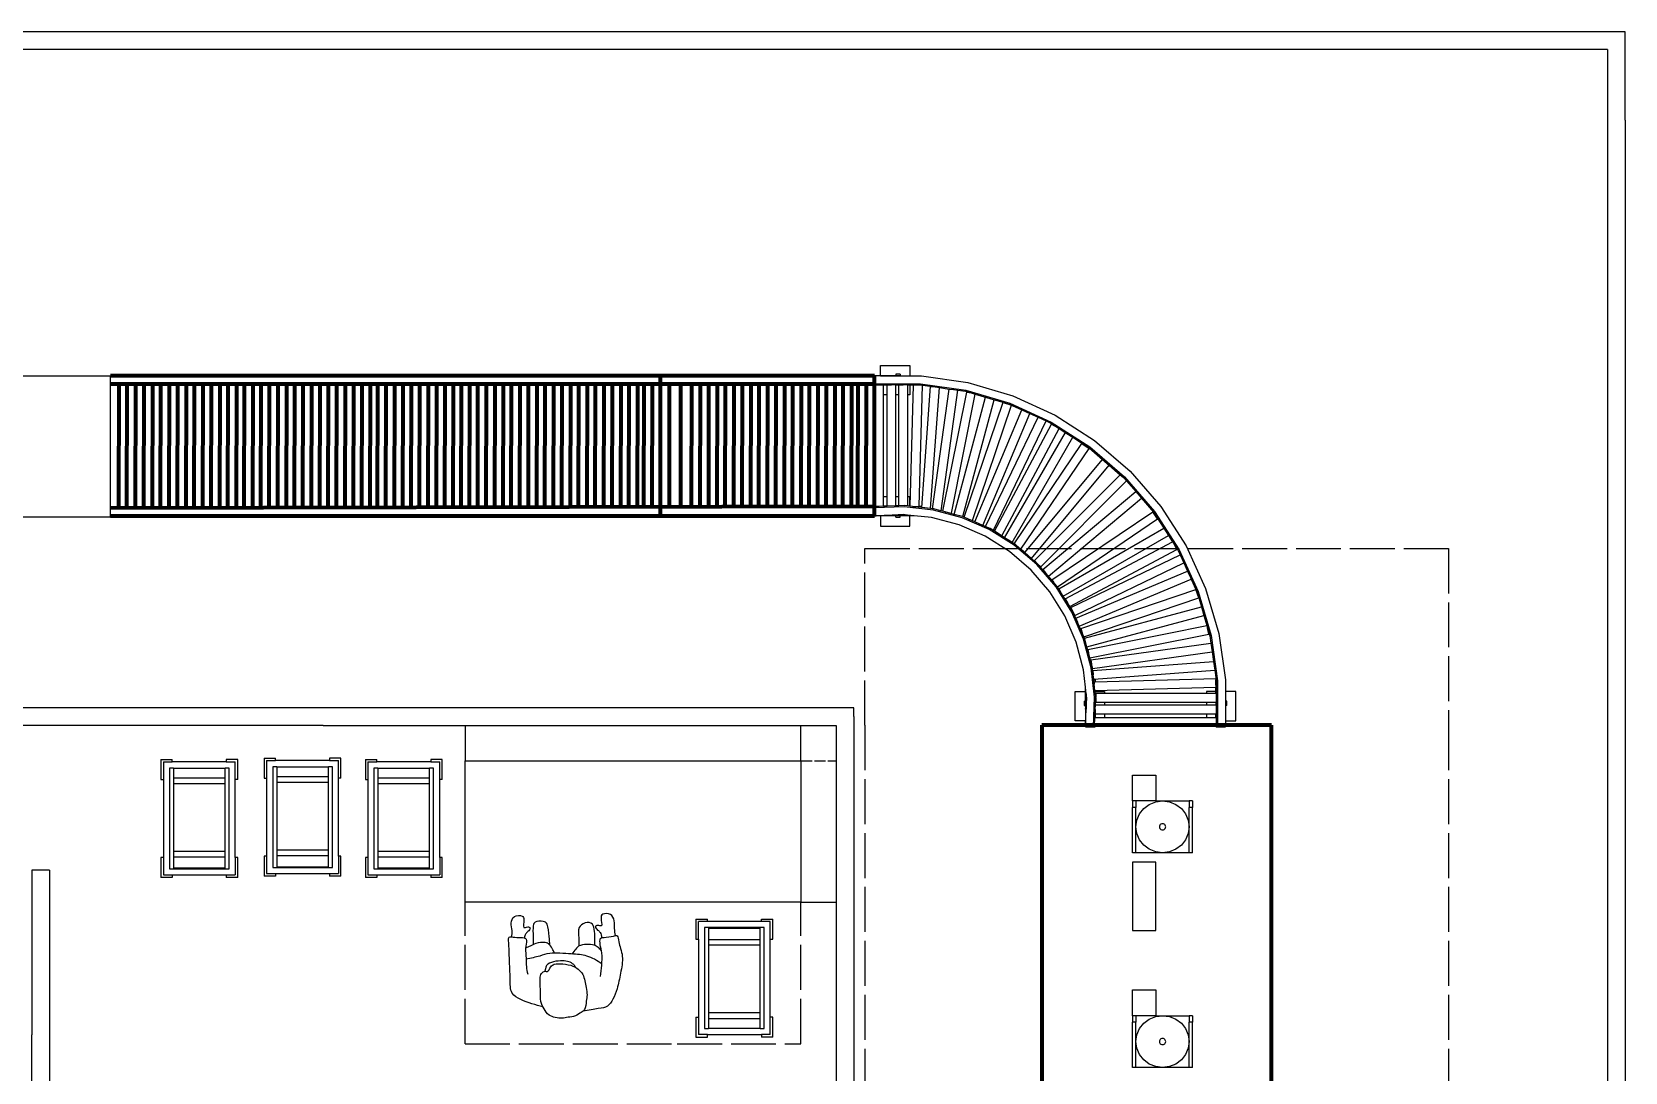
# Model space of a CAD drawing. Header units: millimetres. Extents: x -9564 to 48820, y -25359 to 24346.
# Drawn here: x 39041 to 48054, y -10343 to -4461 of the extents above; entities that cross this region are included whole.
import ezdxf

# ---------------------------------------------------------------- set-up
doc = ezdxf.new("R2010")
doc.units = ezdxf.units.MM
doc.header["$LTSCALE"] = 100
doc.linetypes.add('DASHED2', pattern=[0.762, 0.635, -0.127])
doc.linetypes.add('DASHEDX2', pattern=[3.048, 2.54, -0.508])
for name, color, linetype in [('Area proceso', 90, 'DASHEDX2'), ('Maquinas', 200, 'Continuous'), ('Mesas-estantes', 230, 'Continuous'), ('MUROS', 7, 'Continuous'), ('Personal', 20, 'Continuous'), ('Transporte semielaborado', 30, 'Continuous')]:
    doc.layers.add(name, color=color, linetype=linetype)

# ---------------------------------------------------------------- blocks, each defined once
blk = doc.blocks.new('Bakery Trolley pl')
at = {"layer": 'Transporte semielaborado'}
for p, q in [((0.1804, 0.6253), (0.2371, 0.6253)), ((0.1804, 0.6253), (0.1804, 0.526)), ((0.2371, 0.6127), (0.1929, 0.6127)), ((0.1929, 0.526), (0.1929, 0.6127)), ((0.2229, 0.5827), (0.2229, 0.0827)), ((0.2429, 0.5827), (0.2229, 0.5827)), ((0.2371, 0.6127), (0.2371, 0.6253)), ((0.5048, 0.6127), (0.2371, 0.6127)), ((0.2429, 0.5827), (0.2429, 0.5798)), ((0.4989, 0.5827), (0.2429, 0.5827)), ((0.2429, 0.5798), (0.4989, 0.5798)), ((0.2429, 0.5798), (0.2429, 0.5245)), ((0.5189, 0.5827), (0.4989, 0.5827)), ((0.4989, 0.5798), (0.4989, 0.5827)), ((0.4989, 0.5245), (0.4989, 0.5798)), ((0.5048, 0.6127), (0.5048, 0.6253)), ((0.5048, 0.6253), (0.5615, 0.6253)), ((0.5489, 0.6127), (0.5048, 0.6127)), ((0.5189, 0.0827), (0.5189, 0.5827)), ((0.5489, 0.526), (0.5489, 0.6127)), ((0.5615, 0.526), (0.5615, 0.6253)), ((0.1804, 0.526), (0.1929, 0.526)), ((0.1929, 0.526), (0.1929, 0.1394)), ((0.2429, 0.5245), (0.4989, 0.5245)), ((0.2429, 0.5245), (0.2429, 0.4967)), ((0.2429, 0.4967), (0.4989, 0.4967)), ((0.2429, 0.4967), (0.2429, 0.1615)), ((0.4989, 0.4967), (0.4989, 0.5245)), ((0.4989, 0.1615), (0.4989, 0.4967)), ((0.5489, 0.526), (0.5615, 0.526)), ((0.5489, 0.1394), (0.5489, 0.526)), ((0.2429, 0.1615), (0.4989, 0.1615)), ((0.2429, 0.1615), (0.2429, 0.1325)), ((0.4989, 0.1325), (0.4989, 0.1615)), ((0.1804, 0.1394), (0.1929, 0.1394)), ((0.1804, 0.1394), (0.1804, 0.0402)), ((0.1929, 0.1394), (0.1929, 0.0527)), ((0.2229, 0.0827), (0.2429, 0.0827)), ((0.2429, 0.1325), (0.4989, 0.1325)), ((0.2429, 0.1325), (0.2429, 0.0827)), ((0.4989, 0.0827), (0.2429, 0.0827)), ((0.4989, 0.0827), (0.4989, 0.1325)), ((0.4989, 0.0827), (0.5189, 0.0827)), ((0.5615, 0.1394), (0.5489, 0.1394)), ((0.5489, 0.0527), (0.5489, 0.1394)), ((0.5615, 0.0402), (0.5615, 0.1394)), ((0.1804, 0.0402), (0.2371, 0.0402)), ((0.2371, 0.0527), (0.1929, 0.0527)), ((0.2371, 0.0402), (0.2371, 0.0527)), ((0.2371, 0.0527), (0.5048, 0.0527)), ((0.5048, 0.0527), (0.5048, 0.0402)), ((0.5489, 0.0527), (0.5048, 0.0527)), ((0.5615, 0.0402), (0.5048, 0.0402))]:
    blk.add_line(p, q, dxfattribs=at)
blk = doc.blocks.new('pa17-16')
for points, knots in [([(5.5575, 2.4391), (5.5549, 2.4218), (5.5525, 2.3852), (5.5491, 2.3329), (5.5712, 2.2599), (5.5431, 2.2589), (5.5029, 2.2526), (5.4793, 2.2435), (5.4785, 2.2813), (5.4499, 2.3438), (5.4658, 2.4235), (5.4776, 2.5033), (5.5116, 2.5798), (5.5552, 2.585), (5.608, 2.5962), (5.6336, 2.6001)], [0, 0, 0, 0, 0.404899, 0.829805, 1.276298, 1.516647, 1.885942, 2.122553, 2.418487, 2.881882, 3.382407, 3.897515, 4.613825, 5.020942, 5.393355, 5.393355, 5.393355, 5.393355]), ([(5.62, 2.5537), (5.6188, 2.5427), (5.6154, 2.5253), (5.6223, 2.4901), (5.6346, 2.4293), (5.661, 2.4064), (5.685, 2.3908), (5.7322, 2.3832), (5.7723, 2.3842), (5.7881, 2.3969), (5.8018, 2.4268), (5.8146, 2.4162), (5.8324, 2.4305), (5.8382, 2.4568), (5.8318, 2.5038), (5.8344, 2.5615), (5.8137, 2.5937), (5.7944, 2.6284), (5.7307, 2.6388), (5.7037, 2.6296), (5.6679, 2.626), (5.6442, 2.6055), (5.6228, 2.5961), (5.6214, 2.5667), (5.62, 2.5537)], [0, 0, 0, 0, 0.297584, 0.631064, 1.068635, 1.39533, 1.69617, 2.097861, 2.458938, 2.716293, 3.010442, 3.199165, 3.447293, 3.731671, 4.119196, 4.541864, 4.881702, 5.22714, 5.673063, 5.989311, 6.327668, 6.644571, 6.906626, 7.259736, 7.259736, 7.259736, 7.259736]), ([(5.8196, 2.5846), (5.837, 2.5819), (5.8817, 2.5675), (5.9755, 2.5418), (5.972, 2.4609), (5.9791, 2.3926), (5.9812, 2.315), (5.9891, 2.2612), (5.9692, 2.2664), (5.9401, 2.2663), (5.9063, 2.2668), (5.9005, 2.2811), (5.909, 2.3184), (5.9007, 2.3606), (5.9019, 2.4011), (5.8964, 2.4238), (5.8933, 2.4348)], [6.682038, 6.682038, 6.682038, 6.682038, 7.076266, 7.806153, 8.304227, 8.77662, 9.284333, 9.649979, 9.844608, 10.160206, 10.472731, 10.661147, 10.998544, 11.371438, 11.724832, 12.051545, 12.051545, 12.051545, 12.051545]), ([(5.5522, 2.3809), (5.573, 2.3653), (5.6222, 2.3398), (5.6924, 2.3383), (5.7952, 2.3323), (5.8376, 2.352), (5.881, 2.3613), (5.9019, 2.366)], [0, 0, 0, 0, 0.49262, 0.970296, 1.525877, 1.91054, 2.357805, 2.357805, 2.357805, 2.357805]), ([(5.6724, 2.3994), (5.675, 2.3947), (5.6837, 2.383), (5.7041, 2.3718), (5.7348, 2.3697), (5.774, 2.3728), (5.8085, 2.3874), (5.8116, 2.4015), (5.8144, 2.4199)], [0.121052, 0.121052, 0.121052, 0.121052, 0.297289, 0.584433, 0.895396, 1.26174, 1.600834, 1.760925, 1.760925, 1.760925, 1.760925]), ([(5.5552, 2.3206), (5.5597, 2.3147), (5.5706, 2.3043), (5.5892, 2.2916), (5.6248, 2.2913), (5.6613, 2.2967), (5.6731, 2.3154), (5.6858, 2.3299), (5.6912, 2.3378)], [0, 0, 0, 0, 0.262594, 0.520609, 0.853848, 1.185107, 1.43842, 1.738028, 1.738028, 1.738028, 1.738028]), ([(5.5867, 2.2952), (5.5866, 2.2877), (5.5872, 2.2667), (5.5883, 2.1873), (5.6353, 2.19), (5.6673, 2.2128), (5.6606, 2.2618), (5.6599, 2.2881), (5.6606, 2.3008)], [0.078483, 0.078483, 0.078483, 0.078483, 0.321516, 0.797556, 1.122606, 1.448668, 1.830958, 2.166281, 2.166281, 2.166281, 2.166281]), ([(5.7713, 2.3359), (5.7736, 2.3305), (5.7786, 2.3203), (5.7954, 2.2951), (5.8154, 2.2848), (5.8612, 2.2906), (5.8838, 2.3057), (5.8988, 2.3117), (5.9058, 2.3148)], [0, 0, 0, 0, 0.233477, 0.532145, 0.79329, 1.163492, 1.458071, 1.725911, 1.725911, 1.725911, 1.725911]), ([(5.7943, 2.2992), (5.7951, 2.2858), (5.7984, 2.2614), (5.8038, 2.2002), (5.8255, 2.1869), (5.8672, 2.191), (5.8755, 2.2117), (5.8718, 2.2605), (5.8715, 2.286), (5.871, 2.2978)], [0, 0, 0, 0, 0.353805, 0.775896, 1.041599, 1.377968, 1.615337, 2.001902, 2.313716, 2.313716, 2.313716, 2.313716]), ([(5.4915, 2.2484), (5.4936, 2.2374), (5.4981, 2.215), (5.4968, 2.1806), (5.512, 2.1445), (5.5569, 2.147), (5.5634, 2.1681), (5.5498, 2.2128), (5.5753, 2.1995), (5.5912, 2.209), (5.5741, 2.2257), (5.5617, 2.2339), (5.5559, 2.2515), (5.5556, 2.26)], [0, 0, 0, 0, 0.324329, 0.654038, 0.980089, 1.31306, 1.562526, 1.890179, 2.123217, 2.319335, 2.559559, 2.78492, 3.066636, 3.066636, 3.066636, 3.066636]), ([(5.9713, 2.2652), (5.9703, 2.2553), (5.9686, 2.234), (5.9786, 2.2017), (5.9668, 2.1644), (5.9218, 2.1628), (5.9134, 2.1832), (5.9229, 2.229), (5.8988, 2.2135), (5.882, 2.2215), (5.8976, 2.2397), (5.908, 2.248), (5.912, 2.2618), (5.9127, 2.2683)], [0.038839, 0.038839, 0.038839, 0.038839, 0.324329, 0.654038, 0.980089, 1.31306, 1.562526, 1.890179, 2.123217, 2.319335, 2.559559, 2.78492, 2.989829, 2.989829, 2.989829, 2.989829])]:
    blk.add_open_spline(points, degree=3, knots=knots)

msp = doc.modelspace()

# ---------------------------------------------------------------- linework, layer by layer
for p, q in [((47953.695, -4461.036), (33156.14, -4461.036)), ((47953.695, -4561.036), (33156.14, -4561.036)), ((47953.695, -4561.036), (47953.695, -23758.736)), ((48053.695, -4961.036), (48053.695, -23858.736)), ((43809.004, -7143.3), (43809.004, -6459.208)), ((43691.278, -8283.035), (30156.127, -8283.035)), ((43691.278, -8333.035), (43691.278, -8283.035)), ((43691.278, -8333.035), (43691.278, -16583.035)), ((39452.199, -8383.035), (30156.127, -8383.134)), ((40688.763, -8383.035), (39452.199, -8383.035)), ((40688.763, -8383.035), (42691.278, -8383.035)), ((42691.278, -8383.035), (42891.278, -8383.035)), ((42891.278, -8383.035), (43391.278, -8383.035)), ((43391.278, -8383.035), (43591.278, -8383.035)), ((43591.278, -8383.035), (43591.278, -10534.09)), ((39041.278, -9201.125), (39041.278, -10133.035)), ((39141.278, -9201.125), (39041.278, -9201.125)), ((39141.278, -9201.125), (39141.278, -11133.035)), ((39041.278, -11033.035), (39041.278, -10133.035))]:
    msp.add_line(p, q)
at = {"color": 3, "linetype": 'DASHED2'}
msp.add_line((43391.278, -8583.035), (43591.278, -8583.035), dxfattribs=at)
at = {"layer": 'Area proceso', "color": 3}
for p, q in [((43753.695, -8382.233), (43753.695, -7382.233)), ((43753.695, -7382.233), (47053.695, -7382.233)), ((47053.695, -7382.233), (47053.695, -8382.233)), ((41491.278, -8383.035), (41491.278, -8583.035)), ((43391.278, -8583.035), (43391.278, -8383.035)), ((43753.695, -8382.233), (43753.695, -13382.233)), ((47053.695, -8382.233), (47053.695, -13382.233)), ((41491.278, -10183.035), (41491.278, -9383.035)), ((43391.278, -10183.035), (43391.278, -9383.035)), ((43391.278, -9383.035), (43591.278, -9383.035)), ((41491.278, -10183.035), (42691.278, -10183.035)), ((42691.278, -10183.035), (43391.278, -10183.035))]:
    msp.add_line(p, q, dxfattribs=at)
at = {"layer": 'Maquinas'}
for p, q in [((43841.277, -6347.26), (44007.125, -6347.26)), ((43841.277, -6405.307), (43841.277, -6347.26)), ((43928.837, -6397.014), (43928.837, -6405.307)), ((43952.056, -6397.014), (43928.837, -6397.014)), ((43952.056, -6397.014), (43952.056, -6405.307)), ((44007.125, -6347.26), (44007.125, -6405.307)), ((38884.862, -6405.307), (39486.715, -6405.307)), ((39484.862, -7205.257), (39486.715, -6405.307)), ((43841.277, -6405.307), (43808.107, -6405.307)), ((43808.107, -6405.307), (43808.107, -6450.752)), ((43808.107, -6450.752), (44067.132, -6450.416)), ((43808.107, -6450.752), (43808.107, -6457.543)), ((43808.107, -6457.543), (43809.004, -6457.541)), ((43808.107, -6457.543), (43808.107, -6459.208)), ((43809.004, -6459.208), (43808.107, -6459.208)), ((43809.004, -6457.541), (43858.758, -6457.467)), ((43809.004, -6459.208), (43809.004, -6457.541)), ((43841.277, -6405.307), (44072.986, -6405.623)), ((43928.837, -6405.307), (43841.277, -6405.307)), ((43858.758, -6457.467), (43879.098, -6457.437)), ((43858.758, -6459.208), (43858.758, -6457.467)), ((43879.098, -6459.208), (43858.758, -6459.208)), ((43858.758, -6513.108), (43858.758, -6459.208)), ((43879.098, -6457.437), (43903.975, -6457.4)), ((43879.098, -6459.208), (43879.098, -6457.437)), ((43879.098, -6513.108), (43879.098, -6459.208)), ((43928.853, -6457.4), (43903.975, -6457.4)), ((43907.623, -6405.307), (43907.916, -6405.307)), ((43907.916, -6405.307), (43908.748, -6405.307)), ((43908.748, -6405.307), (43910.062, -6405.307)), ((43910.062, -6405.307), (43911.769, -6405.307)), ((43952.056, -6405.307), (43928.837, -6405.307)), ((43928.853, -6457.4), (43940.786, -6457.345)), ((43928.853, -6459.208), (43928.853, -6457.4)), ((43940.786, -6459.208), (43928.853, -6459.208)), ((43928.853, -6513.108), (43928.853, -6459.208)), ((43940.786, -6457.345), (43945.521, -6457.338)), ((43940.786, -6457.345), (43940.786, -6459.208)), ((43945.521, -6459.208), (43940.786, -6459.208)), ((43945.521, -6457.338), (43970.398, -6457.301)), ((43945.521, -6459.208), (43945.521, -6457.338)), ((43945.521, -6513.108), (43945.521, -6459.208)), ((43952.056, -6405.307), (44007.125, -6405.307)), ((43969.816, -6405.307), (43971.516, -6405.307)), ((43995.276, -6457.301), (43970.398, -6457.301)), ((43971.516, -6405.307), (43972.811, -6405.307)), ((43972.811, -6405.307), (43973.613, -6405.307)), ((43973.613, -6405.307), (43973.867, -6405.307)), ((43995.276, -6457.301), (44028.956, -6457.214)), ((43995.276, -6459.208), (43995.276, -6457.301)), ((44007.125, -6459.208), (43995.276, -6459.208)), ((43995.276, -6513.108), (43995.276, -6459.208)), ((44007.125, -6405.307), (44073.464, -6405.307)), ((44007.125, -6459.208), (44007.125, -6513.108)), ((44028.9, -6459.208), (44007.125, -6459.208)), ((44009.792, -7143.3), (44028.9, -6459.208)), ((44028.9, -6459.208), (44028.956, -6457.214)), ((44028.956, -6457.214), (44053.844, -6457.177)), ((44053.844, -6457.177), (44066.241, -6457.158)), ((44069.424, -6457.612), (44053.844, -6457.177)), ((44059.566, -7143.3), (44078.682, -6458.931)), ((44066.241, -6457.158), (44069.424, -6457.612)), ((44067.132, -6450.416), (44323.559, -6487.007)), ((44069.424, -6457.612), (44078.682, -6458.931)), ((44072.986, -6405.623), (44073.464, -6405.692)), ((44073.464, -6405.692), (44073.464, -6405.307)), ((44073.464, -6405.692), (44335.132, -6443.576)), ((44074.802, -7150.65), (44124.989, -6467.246)), ((44078.682, -6458.931), (44149.799, -6469.068)), ((44124.282, -7156.217), (44174.485, -6472.587)), ((44124.989, -6467.246), (44149.799, -6469.068)), ((44135.673, -7157.499), (44229.609, -6480.537)), ((44149.799, -6469.068), (44174.485, -6472.587)), ((44174.485, -6472.587), (44229.609, -6480.537)), ((44184.293, -7169.114), (44278.879, -6487.466)), ((44229.609, -6480.537), (44254.251, -6483.956)), ((44254.251, -6483.956), (44278.879, -6487.466)), ((44278.879, -6487.466), (44321.792, -6493.583)), ((44323.559, -6487.007), (44572.152, -6559.778)), ((44335.132, -6443.576), (44589.225, -6518.394)), ((43879.098, -6513.108), (43858.758, -6513.108)), ((43858.758, -7089.399), (43858.758, -6513.108)), ((43879.098, -7089.399), (43879.098, -6513.108)), ((43945.521, -6513.108), (43928.853, -6513.108)), ((43928.853, -7089.399), (43928.853, -6513.108)), ((43945.521, -7089.399), (43945.521, -6513.108)), ((44007.125, -6513.108), (43995.276, -6513.108)), ((43995.276, -7089.399), (43995.276, -6513.108)), ((44194.627, -7172.091), (44329.314, -6498.047)), ((44243.24, -7182.725), (44377.677, -6509.935)), ((44258.853, -7189.292), (44436.143, -6527.634)), ((44306.871, -7202.321), (44484.056, -6541.061)), ((44314.547, -7205.669), (44534.533, -6555.83)), ((44321.792, -6493.583), (44353.709, -6502.922)), ((44329.314, -6498.047), (44353.709, -6502.922)), ((44353.709, -6502.922), (44377.677, -6509.935)), ((44360.967, -7223.711), (44581.636, -6571.774)), ((44377.677, -6509.935), (44460.173, -6534.073)), ((44436.143, -6527.634), (44460.173, -6534.073)), ((44460.173, -6534.073), (44484.056, -6541.061)), ((44484.056, -6541.061), (44534.533, -6555.83)), ((44535.311, -6556.093), (44534.533, -6555.83)), ((44535.311, -6556.093), (44569.539, -6566.073)), ((44535.311, -6556.093), (44581.636, -6571.774)), ((44569.539, -6566.073), (44641.155, -6598.72)), ((44572.152, -6559.778), (44807.833, -6667.242)), ((44589.225, -6518.394), (44830.108, -6628.559)), ((44374.943, -7232.013), (44641.155, -6598.72)), ((44420.653, -7251.667), (44686.447, -6619.367)), ((44435.447, -7257.491), (44732.46, -6640.343)), ((44480.28, -7279.067), (44777.742, -6660.986)), ((44641.155, -6598.72), (44686.447, -6619.367)), ((44686.447, -6619.367), (44732.46, -6640.343)), ((44732.46, -6640.343), (44777.742, -6660.986)), ((44777.742, -6660.986), (44804.419, -6673.147)), ((44807.833, -6667.242), (45025.788, -6807.205)), ((44830.108, -6628.559), (45052.892, -6771.836)), ((44485.793, -7285.307), (44808.942, -6680.103)), ((44528.647, -7310.681), (44852.556, -6704.054)), ((44543.701, -7321.689), (44887.152, -6726.815)), ((44586.105, -7347.752), (44929.296, -6753.328)), ((44804.419, -6673.147), (44846.404, -6700.106)), ((44808.942, -6680.103), (44846.404, -6700.106)), ((44846.404, -6700.106), (44852.556, -6704.054)), ((44852.556, -6704.054), (44895.588, -6731.685)), ((44887.152, -6726.815), (44895.588, -6731.685)), ((44895.588, -6731.685), (44929.296, -6753.328)), ((44929.296, -6753.328), (45021.632, -6812.616)), ((44596.954, -7355.146), (44980.668, -6788.403)), ((44635.996, -7386.227), (45021.868, -6816.297)), ((44980.668, -6788.403), (45021.868, -6816.297)), ((45021.632, -6812.616), (45098.067, -6878.829)), ((45025.788, -6807.205), (45221.566, -6976.807)), ((45052.892, -6771.836), (45253.055, -6945.317)), ((44657.394, -7405.868), (45098.067, -6878.829)), ((44695.111, -7438.325), (45135.679, -6911.411)), ((45098.067, -6878.829), (45135.679, -6911.411)), ((45135.679, -6911.411), (45197.887, -6965.3)), ((44712.418, -7450.769), (45197.887, -6965.3)), ((44747.6, -7485.951), (45233.069, -7000.482)), ((45197.887, -6965.3), (45216.02, -6981.008)), ((45216.02, -6981.008), (45216.74, -6981.632)), ((45216.02, -6981.008), (45217.364, -6982.352)), ((45216.02, -6981.008), (45217.364, -6982.352)), ((45216.74, -6981.632), (45217.364, -6982.352)), ((45217.364, -6982.352), (45233.069, -7000.482)), ((45221.566, -6976.807), (45391.168, -7172.585)), ((45233.069, -7000.482), (45285.493, -7060.999)), ((45253.055, -6945.317), (45426.536, -7145.481)), ((43879.098, -7089.399), (43858.758, -7089.399)), ((43858.758, -7143.3), (43858.758, -7089.399)), ((43879.098, -7143.209), (43879.098, -7089.399)), ((43945.521, -7089.399), (43928.853, -7089.399)), ((43928.853, -7141.338), (43928.853, -7089.399)), ((43945.521, -7140.711), (43945.521, -7089.399)), ((44007.125, -7089.399), (43995.276, -7089.399)), ((43995.276, -7141.702), (43995.276, -7089.399)), ((44007.125, -7143.035), (44007.125, -7089.399)), ((44758.853, -7501.338), (45285.493, -7060.999)), ((44791.042, -7539.279), (45318.075, -7098.611)), ((45285.493, -7060.999), (45318.075, -7098.611)), ((45318.075, -7098.611), (45385.756, -7176.74)), ((39484.862, -7205.257), (38884.862, -7205.257)), ((43809.004, -7143.3), (43808.107, -7143.3)), ((43808.107, -7145.879), (43808.107, -7143.3)), ((43833.881, -7144.91), (43808.107, -7145.879)), ((43808.107, -7145.879), (43808.107, -7152.67)), ((43975.32, -7146.289), (43808.107, -7152.67)), ((43808.107, -7152.67), (43808.107, -7197.201)), ((43812.286, -7197.026), (43808.107, -7197.201)), ((43812.286, -7197.201), (43808.107, -7197.201)), ((43808.107, -7197.201), (43812.286, -7197.201)), ((43808.107, -7197.201), (43812.286, -7197.201)), ((43809.004, -7144.91), (43809.004, -7143.3)), ((43809.004, -7144.91), (43833.881, -7144.91)), ((43816.465, -7196.85), (43812.286, -7197.026)), ((43812.286, -7197.026), (43812.286, -7197.201)), ((43812.286, -7197.026), (43816.465, -7197.026)), ((43812.286, -7197.201), (43816.465, -7197.201)), ((43906.987, -7193.055), (43816.465, -7196.85)), ((43816.465, -7196.85), (43816.465, -7197.026)), ((43816.465, -7197.026), (43816.465, -7197.201)), ((43841.277, -7197.201), (43816.465, -7197.201)), ((43858.758, -7143.974), (43833.881, -7144.91)), ((43841.277, -7197.201), (43841.277, -7255.248)), ((43928.837, -7197.201), (43841.277, -7197.201)), ((43858.758, -7143.3), (43876.683, -7143.3)), ((43858.758, -7143.974), (43858.758, -7143.3)), ((43876.683, -7143.3), (43858.758, -7143.974)), ((43879.098, -7143.209), (43876.683, -7143.3)), ((43928.853, -7141.338), (43879.098, -7143.209)), ((43928.837, -7197.201), (43895.177, -7197.201)), ((43940.786, -7191.637), (43906.987, -7193.055)), ((43940.786, -7193.055), (43906.987, -7193.055)), ((43907.889, -7197.201), (43907.623, -7197.201)), ((43908.695, -7197.201), (43907.889, -7197.201)), ((43909.986, -7197.201), (43908.695, -7197.201)), ((43911.675, -7197.201), (43909.986, -7197.201)), ((43913.647, -7197.201), (43911.675, -7197.201)), ((43916.214, -7197.201), (43911.769, -7197.201)), ((43915.767, -7197.201), (43913.647, -7197.201)), ((43917.89, -7197.201), (43915.767, -7197.201)), ((43920.871, -7197.201), (43916.214, -7197.201)), ((43919.873, -7197.201), (43917.89, -7197.201)), ((43922.926, -7197.201), (43919.873, -7197.201)), ((43925.7, -7197.201), (43920.871, -7197.201)), ((43926.196, -7197.201), (43922.926, -7197.201)), ((43930.658, -7197.201), (43925.7, -7197.201)), ((43929.641, -7197.201), (43926.196, -7197.201)), ((43928.837, -7205.493), (43928.837, -7197.201)), ((43952.056, -7197.201), (43928.837, -7197.201)), ((43928.837, -7205.493), (43952.056, -7205.493)), ((43945.521, -7140.711), (43928.853, -7141.338)), ((43933.22, -7197.201), (43929.641, -7197.201)), ((43935.703, -7197.201), (43930.658, -7197.201)), ((43936.889, -7197.201), (43933.22, -7197.201)), ((43940.792, -7197.201), (43935.703, -7197.201)), ((43940.604, -7197.201), (43936.889, -7197.201)), ((43944.319, -7197.201), (43940.604, -7197.201)), ((43969.488, -7190.434), (43940.786, -7191.637)), ((43940.786, -7193.055), (43940.786, -7191.637)), ((43993.546, -7193.055), (43940.786, -7193.055)), ((43945.881, -7197.201), (43940.792, -7197.201)), ((43947.988, -7197.201), (43944.319, -7197.201)), ((43976.209, -7139.557), (43945.521, -7140.711)), ((43950.926, -7197.201), (43945.881, -7197.201)), ((43951.567, -7197.201), (43947.988, -7197.201)), ((43955.885, -7197.201), (43950.926, -7197.201)), ((43955.013, -7197.201), (43951.567, -7197.201)), ((43952.056, -7205.493), (43952.056, -7197.201)), ((44007.125, -7197.201), (43952.056, -7197.201)), ((43986.394, -7197.201), (43952.056, -7197.201)), ((43958.282, -7197.201), (43955.013, -7197.201)), ((43960.713, -7197.201), (43955.885, -7197.201)), ((43961.335, -7197.201), (43958.282, -7197.201)), ((43965.37, -7197.201), (43960.713, -7197.201)), ((43963.324, -7197.201), (43961.335, -7197.201)), ((43965.466, -7197.201), (43963.324, -7197.201)), ((43969.816, -7197.201), (43965.37, -7197.201)), ((43967.616, -7197.201), (43965.466, -7197.201)), ((43969.627, -7197.201), (43967.616, -7197.201)), ((43993.546, -7193.055), (43969.488, -7190.434)), ((43971.361, -7197.201), (43969.627, -7197.201)), ((43972.702, -7197.201), (43971.361, -7197.201)), ((43973.556, -7197.201), (43972.702, -7197.201)), ((43973.867, -7197.201), (43973.556, -7197.201)), ((44141.614, -7164.923), (43975.32, -7146.289)), ((43995.276, -7141.702), (43976.209, -7139.557)), ((44031.605, -7197.201), (43993.546, -7193.055)), ((44007.125, -7143.035), (43995.276, -7141.702)), ((44009.478, -7143.3), (44007.125, -7143.035)), ((44007.125, -7255.248), (44007.125, -7197.201)), ((44031.605, -7197.201), (44007.125, -7197.201)), ((44009.478, -7143.3), (44009.792, -7143.3)), ((44009.791, -7143.335), (44009.478, -7143.3)), ((44009.791, -7143.335), (44009.792, -7143.3)), ((44023.393, -7144.866), (44009.791, -7143.335)), ((44073.464, -7150.5), (44023.393, -7144.866)), ((44023.393, -7144.866), (44059.494, -7145.874)), ((44130.062, -7207.927), (44031.605, -7197.201)), ((44059.494, -7145.874), (44059.566, -7143.3)), ((44059.566, -7143.3), (44073.464, -7143.3)), ((44073.464, -7150.5), (44073.464, -7143.3)), ((44074.802, -7150.65), (44073.464, -7150.5)), ((44124.282, -7156.217), (44074.802, -7150.65)), ((44135.673, -7157.499), (44124.282, -7156.217)), ((44286.2, -7249.284), (44130.062, -7207.927)), ((44143.376, -7158.366), (44135.673, -7157.499)), ((44303.268, -7208.156), (44141.614, -7164.923)), ((44182.671, -7168.889), (44143.376, -7158.366)), ((44194.627, -7172.091), (44182.671, -7168.889)), ((44184.293, -7169.114), (44182.671, -7168.889)), ((44208.156, -7175.715), (44194.627, -7172.091)), ((44258.853, -7189.292), (44208.156, -7175.715)), ((44208.156, -7175.715), (44243.24, -7182.725)), ((44305.871, -7201.885), (44258.853, -7189.292)), ((44456.664, -7275.02), (44303.268, -7208.156)), ((44306.871, -7202.321), (44305.871, -7201.885)), ((44314.547, -7205.669), (44306.871, -7202.321)), ((44338.392, -7216.07), (44314.547, -7205.669)), ((44811.279, -7560.178), (45381.209, -7174.306)), ((45409.103, -7215.506), (45381.209, -7174.306)), ((45381.209, -7174.306), (45409.103, -7215.506)), ((45385.756, -7176.74), (45443.78, -7267.108)), ((45391.168, -7172.585), (45531.13, -7390.54)), ((45426.536, -7145.481), (45569.813, -7368.265)), ((43841.277, -7255.248), (44007.125, -7255.248)), ((44434.378, -7313.573), (44286.2, -7249.284)), ((44374.943, -7232.013), (44338.392, -7216.07)), ((44338.392, -7216.07), (44360.967, -7223.711)), ((44402.687, -7244.115), (44374.943, -7232.013)), ((44403.655, -7244.522), (44402.687, -7244.115)), ((44455.72, -7267.248), (44403.655, -7244.522)), ((44403.655, -7244.522), (44420.653, -7251.667)), ((44435.447, -7257.491), (44455.72, -7267.248)), ((44460.062, -7269.141), (44455.72, -7267.248)), ((44598.368, -7364.019), (44456.664, -7275.02)), ((44461.393, -7269.978), (44460.062, -7269.141)), ((44485.793, -7285.307), (44461.393, -7269.978)), ((44461.393, -7269.978), (44480.28, -7279.067)), ((44512.204, -7301.901), (44485.793, -7285.307)), ((44841.999, -7599.465), (45409.103, -7215.506)), ((44849.754, -7610.069), (45443.78, -7267.108)), ((45443.78, -7267.108), (45470.692, -7309.022)), ((44571.25, -7399.34), (44434.378, -7313.573)), ((44512.382, -7301.996), (44512.204, -7301.901)), ((44543.701, -7321.689), (44512.382, -7301.996)), ((44512.382, -7301.996), (44528.647, -7310.681)), ((44574.752, -7341.197), (44543.701, -7321.689)), ((44575.333, -7341.533), (44574.752, -7341.197)), ((44596.954, -7355.146), (44575.333, -7341.533)), ((44575.333, -7341.533), (44586.105, -7347.752)), ((44602.504, -7358.633), (44596.954, -7355.146)), ((44725.211, -7473.161), (44598.368, -7364.019)), ((44629.309, -7381.7), (44602.504, -7358.633)), ((44657.394, -7405.868), (44629.309, -7381.7)), ((44629.309, -7381.7), (44635.996, -7386.227)), ((44875.439, -7652.691), (45470.692, -7309.022)), ((44886.826, -7667.527), (45493.046, -7343.835)), ((44911.813, -7710.587), (45517.403, -7387.232)), ((45470.692, -7309.022), (45493.046, -7343.835)), ((45493.046, -7343.835), (45500.086, -7354.8)), ((45500.086, -7354.8), (45525.226, -7393.953)), ((45517.403, -7387.232), (45500.086, -7354.8)), ((45500.086, -7354.8), (45517.403, -7387.232)), ((45569.813, -7368.265), (45679.979, -7609.147)), ((44693.723, -7504.65), (44571.25, -7399.34)), ((44695.111, -7438.325), (44657.394, -7405.868)), ((44729.984, -7468.335), (44695.111, -7438.325)), ((44712.418, -7450.769), (44729.984, -7468.335)), ((44834.353, -7600.004), (44725.211, -7473.161)), ((44730.011, -7468.358), (44729.984, -7468.335)), ((44730.037, -7468.388), (44730.011, -7468.358)), ((44774.676, -7520.261), (44730.037, -7468.388)), ((44730.037, -7468.388), (44747.6, -7485.951)), ((44918.439, -7715.894), (45536.409, -7418.485)), ((44940.015, -7760.727), (45557.052, -7463.767)), ((45525.226, -7393.953), (45536.409, -7418.485)), ((45531.13, -7390.54), (45638.594, -7626.221)), ((45536.409, -7418.485), (45557.052, -7463.767)), ((45557.052, -7463.767), (45578.025, -7509.775)), ((44799.032, -7627.123), (44693.723, -7504.65)), ((44758.853, -7501.338), (44774.676, -7520.261)), ((44791.042, -7539.279), (44774.676, -7520.261)), ((44819.591, -7572.455), (44791.042, -7539.279)), ((44811.279, -7560.178), (44819.591, -7572.455)), ((44945.839, -7775.521), (45578.025, -7509.775)), ((44965.415, -7821.264), (45598.672, -7555.067)), ((45578.025, -7509.775), (45587.838, -7531.3)), ((45588.859, -7533.542), (45598.672, -7555.067)), ((45589.494, -7530.604), (45590.449, -7532.874)), ((45598.672, -7555.067), (45625.733, -7614.538)), ((44884.8, -7763.994), (44799.032, -7627.123)), ((44839.739, -7595.869), (44819.591, -7572.455)), ((44923.352, -7741.709), (44834.353, -7600.004)), ((44841.999, -7599.465), (44839.739, -7595.869)), ((44862.148, -7631.537), (44841.999, -7599.465)), ((44849.754, -7610.069), (44862.148, -7631.537)), ((44875.439, -7652.691), (44862.148, -7631.537)), ((44898.521, -7689.43), (44875.439, -7652.691)), ((44973.795, -7835.207), (45625.733, -7614.538)), ((45625.733, -7614.538), (45632.3, -7628.833)), ((45641.685, -7661.666), (45625.733, -7614.538)), ((45625.733, -7614.538), (45641.685, -7661.666)), ((45632.3, -7628.833), (45656.919, -7712.974)), ((45638.594, -7626.221), (45711.365, -7874.813)), ((45679.979, -7609.147), (45754.797, -7863.24)), ((44886.826, -7667.527), (44898.521, -7689.43)), ((44911.813, -7710.587), (44898.521, -7689.43)), ((44929.23, -7738.309), (44911.813, -7710.587)), ((44918.439, -7715.894), (44929.23, -7738.309)), ((44990.216, -7895.104), (44923.352, -7741.709)), ((44929.268, -7738.396), (44929.23, -7738.309)), ((44955.479, -7798.455), (44929.268, -7738.396)), ((44929.268, -7738.396), (44940.015, -7760.727)), ((44991.757, -7881.655), (45641.685, -7661.666)), ((44995.84, -7890.109), (45656.919, -7712.974)), ((45656.919, -7712.974), (45670.895, -7760.738)), ((44949.088, -7912.172), (44884.8, -7763.994)), ((44945.839, -7775.521), (44955.479, -7798.455)), ((44955.854, -7799.345), (44955.479, -7798.455)), ((44965.415, -7821.264), (44955.854, -7799.345)), ((44981.758, -7858.731), (44965.415, -7821.264)), ((44973.795, -7835.207), (44981.758, -7858.731)), ((45008.718, -7938.168), (45670.895, -7760.738)), ((45014.021, -7952.934), (45687.74, -7818.311)), ((45670.895, -7760.738), (45687.74, -7818.311)), ((45687.74, -7818.311), (45691.707, -7831.868)), ((45691.707, -7831.868), (45704.79, -7876.58)), ((45698.699, -7866.86), (45691.707, -7831.868)), ((45691.707, -7831.868), (45698.699, -7866.86)), ((44990.446, -8068.311), (44949.088, -7912.172)), ((44991.757, -7881.655), (44981.758, -7858.731)), ((45033.449, -8056.758), (44990.216, -7895.104)), ((44996.471, -7892.462), (44991.757, -7881.655)), ((44996.471, -7892.462), (44995.84, -7890.109)), ((44996.488, -7892.502), (44996.471, -7892.462)), ((45008.718, -7938.168), (44996.488, -7892.502)), ((45025.64, -8001.35), (45698.699, -7866.86)), ((45031.636, -8011.881), (45710.645, -7917.661)), ((45704.79, -7876.58), (45710.645, -7917.661)), ((45710.645, -7917.661), (45717.666, -7966.918)), ((45711.365, -7874.813), (45747.956, -8131.241)), ((45754.797, -7863.24), (45792.68, -8124.908)), ((45017.982, -7972.759), (45008.718, -7938.168)), ((45014.021, -7952.934), (45017.982, -7972.759)), ((45025.64, -8001.35), (45017.982, -7972.759)), ((45035.051, -8036.493), (45025.64, -8001.35)), ((45031.636, -8011.881), (45035.051, -8036.493)), ((45040.667, -8060.86), (45717.666, -7966.918)), ((45717.666, -7966.918), (45725.495, -8021.844)), ((45001.171, -8166.767), (44990.446, -8068.311)), ((45052.084, -8223.052), (45033.449, -8056.758)), ((45040.007, -8054.996), (45035.051, -8036.493)), ((45040.667, -8060.86), (45040.007, -8054.996)), ((45044.697, -8096.685), (45040.667, -8060.86)), ((45042.883, -8071.972), (45725.495, -8021.844)), ((45042.883, -8071.972), (45044.697, -8096.685)), ((45047.492, -8121.522), (45044.697, -8096.685)), ((45047.492, -8121.522), (45732.532, -8071.216)), ((45725.495, -8021.844), (45732.532, -8071.216)), ((45732.532, -8071.216), (45740.185, -8124.908)), ((44943.125, -8191.247), (45001.171, -8191.247)), ((44943.125, -8357.096), (44943.125, -8191.247)), ((45001.171, -8191.247), (45001.171, -8166.767)), ((45005.318, -8204.827), (45001.171, -8166.767)), ((45001.171, -8246.317), (45001.171, -8191.247)), ((45047.873, -8124.908), (45047.492, -8121.522)), ((45047.873, -8124.908), (45055.072, -8124.908)), ((45050.731, -8150.306), (45047.873, -8124.908)), ((45050.35, -8136.68), (45055.072, -8136.548)), ((45050.35, -8136.68), (45050.731, -8150.306)), ((45054.784, -8186.33), (45050.731, -8150.306)), ((45054.784, -8186.33), (45055.072, -8186.322)), ((45055.072, -8188.894), (45054.784, -8186.33)), ((45055.072, -8136.548), (45738.353, -8117.462)), ((45055.072, -8124.908), (45055.072, -8136.548)), ((45055.072, -8186.322), (45739.165, -8167.214)), ((45055.072, -8186.322), (45055.072, -8188.894)), ((45055.337, -8191.247), (45055.072, -8188.894)), ((45055.337, -8191.247), (45108.973, -8191.247)), ((45058.676, -8220.922), (45055.337, -8191.247)), ((45058.676, -8200.898), (45108.973, -8200.898)), ((45058.676, -8200.898), (45058.676, -8220.922)), ((45108.973, -8191.247), (45108.973, -8200.898)), ((45108.973, -8200.898), (45685.264, -8200.898)), ((45739.165, -8191.247), (45685.264, -8191.247)), ((45685.264, -8191.247), (45685.264, -8200.898)), ((45685.264, -8200.898), (45739.165, -8200.898)), ((45738.353, -8117.462), (45739.165, -8146.524)), ((45738.353, -8117.462), (45739.742, -8167.197)), ((45740.185, -8124.908), (45739.165, -8124.908)), ((45739.165, -8146.524), (45739.165, -8124.908)), ((45739.742, -8167.197), (45739.165, -8146.524)), ((45739.165, -8167.214), (45739.742, -8167.197)), ((45739.165, -8191.247), (45739.165, -8167.214)), ((45739.165, -8200.898), (45739.165, -8191.247)), ((45739.165, -8200.898), (45741.112, -8200.898)), ((45740.185, -8124.908), (45741.214, -8132.131)), ((45741.112, -8200.898), (45741.038, -8250.653)), ((45741.214, -8132.131), (45741.112, -8200.898)), ((45747.956, -8131.241), (45747.62, -8390.266)), ((45792.68, -8124.908), (45793.066, -8124.908)), ((45792.68, -8124.908), (45792.749, -8125.387)), ((45792.749, -8125.387), (45793.066, -8357.096)), ((45793.066, -8124.908), (45793.066, -8191.247)), ((45851.113, -8191.247), (45793.066, -8191.247)), ((45793.066, -8191.247), (45793.066, -8246.317)), ((45851.113, -8357.096), (45851.113, -8191.247)), ((44992.879, -8246.317), (45001.171, -8246.317)), ((44992.879, -8246.317), (44992.879, -8269.536)), ((44992.879, -8269.536), (45001.171, -8269.536)), ((45001.171, -8224.76), (45001.171, -8224.505)), ((45001.171, -8225.562), (45001.171, -8224.76)), ((45001.171, -8226.857), (45001.171, -8225.562)), ((45001.171, -8228.557), (45001.171, -8226.857)), ((45001.171, -8246.317), (45001.171, -8269.536)), ((45001.171, -8269.536), (45001.171, -8357.096)), ((45001.171, -8288.31), (45001.171, -8286.604)), ((45001.171, -8289.624), (45001.171, -8288.31)), ((45001.171, -8290.456), (45001.171, -8289.624)), ((45001.171, -8290.749), (45001.171, -8290.456)), ((45001.522, -8381.908), (45005.318, -8291.386)), ((45005.318, -8204.827), (45005.318, -8257.587)), ((45007.939, -8228.884), (45005.318, -8204.827)), ((45005.318, -8257.587), (45005.318, -8291.386)), ((45005.318, -8257.587), (45006.735, -8257.587)), ((45005.318, -8291.386), (45006.735, -8257.587)), ((45006.735, -8257.587), (45007.939, -8228.884)), ((45045.702, -8390.266), (45052.084, -8223.052)), ((45056.178, -8292.3), (45057.117, -8267.321)), ((45057.117, -8267.321), (45058.676, -8225.877)), ((45057.117, -8267.321), (45108.973, -8267.321)), ((45058.815, -8222.163), (45058.676, -8220.922)), ((45058.676, -8225.877), (45058.815, -8222.163)), ((45058.676, -8225.877), (45058.676, -8250.653)), ((45058.676, -8250.653), (45108.973, -8250.653)), ((45108.973, -8250.653), (45108.973, -8267.321)), ((45108.973, -8250.653), (45685.264, -8250.653)), ((45108.973, -8267.321), (45685.264, -8267.321)), ((45685.264, -8250.653), (45685.264, -8267.321)), ((45685.264, -8250.653), (45739.165, -8250.653)), ((45685.264, -8267.321), (45739.165, -8267.321)), ((45739.165, -8250.653), (45739.165, -8257.587)), ((45739.165, -8250.653), (45741.038, -8250.653)), ((45739.165, -8257.587), (45739.165, -8267.321)), ((45741.027, -8257.587), (45739.165, -8257.587)), ((45739.165, -8267.321), (45741.013, -8267.321)), ((45741.013, -8267.321), (45740.939, -8317.076)), ((45741.027, -8257.587), (45741.013, -8267.321)), ((45741.038, -8250.653), (45741.027, -8257.587)), ((45793.066, -8211.978), (45793.066, -8246.317)), ((45793.066, -8224.505), (45793.066, -8224.816)), ((45793.066, -8224.816), (45793.066, -8225.671)), ((45793.066, -8225.671), (45793.066, -8227.011)), ((45793.066, -8227.011), (45793.066, -8228.746)), ((45793.066, -8228.557), (45793.066, -8233.002)), ((45793.066, -8228.746), (45793.066, -8230.756)), ((45793.066, -8230.756), (45793.066, -8232.906)), ((45793.066, -8232.906), (45793.066, -8235.048)), ((45793.066, -8233.002), (45793.066, -8237.659)), ((45793.066, -8235.048), (45793.066, -8237.037)), ((45793.066, -8237.037), (45793.066, -8240.091)), ((45793.066, -8237.659), (45793.066, -8242.488)), ((45793.066, -8240.091), (45793.066, -8243.36)), ((45793.066, -8242.488), (45793.066, -8247.446)), ((45793.066, -8243.36), (45793.066, -8246.805)), ((45801.358, -8246.317), (45793.066, -8246.317)), ((45793.066, -8246.317), (45793.066, -8269.536)), ((45793.066, -8246.805), (45793.066, -8250.384)), ((45793.066, -8247.446), (45793.066, -8252.491)), ((45793.066, -8250.384), (45793.066, -8254.054)), ((45793.066, -8252.491), (45793.066, -8257.58)), ((45793.066, -8254.054), (45793.066, -8257.768)), ((45793.066, -8257.58), (45793.066, -8262.669)), ((45793.066, -8257.768), (45793.066, -8261.483)), ((45793.066, -8261.483), (45793.066, -8265.152)), ((45793.066, -8262.669), (45793.066, -8267.715)), ((45793.066, -8265.152), (45793.066, -8268.732)), ((45793.066, -8267.715), (45793.066, -8272.673)), ((45793.066, -8268.732), (45793.066, -8272.177)), ((45801.358, -8269.536), (45793.066, -8269.536)), ((45793.066, -8269.536), (45793.066, -8357.096)), ((45793.066, -8269.536), (45793.066, -8303.195)), ((45793.066, -8272.177), (45793.066, -8275.446)), ((45793.066, -8272.673), (45793.066, -8277.501)), ((45793.066, -8275.446), (45793.066, -8278.499)), ((45793.066, -8277.501), (45793.066, -8282.158)), ((45793.066, -8278.499), (45793.066, -8280.482)), ((45793.066, -8280.482), (45793.066, -8282.605)), ((45793.066, -8282.158), (45793.066, -8286.604)), ((45793.066, -8282.605), (45793.066, -8284.725)), ((45793.066, -8284.725), (45793.066, -8286.697)), ((45793.066, -8286.697), (45793.066, -8288.386)), ((45793.066, -8288.386), (45793.066, -8289.678)), ((45793.066, -8289.678), (45793.066, -8290.484)), ((45793.066, -8290.484), (45793.066, -8290.749)), ((45801.358, -8269.536), (45801.358, -8246.317)), ((45001.171, -8357.096), (44943.125, -8357.096)), ((45001.171, -8357.096), (45001.171, -8381.908)), ((45052.61, -8387.17), (45054.481, -8337.416)), ((45054.481, -8337.416), (45055.072, -8321.689)), ((45054.481, -8337.416), (45055.072, -8337.416)), ((45055.072, -8321.689), (45056.178, -8292.3)), ((45055.072, -8321.689), (45055.072, -8337.416)), ((45055.072, -8337.416), (45108.973, -8337.416)), ((45056.178, -8292.3), (45056.178, -8317.076)), ((45056.178, -8317.076), (45108.973, -8317.076)), ((45108.973, -8317.076), (45108.973, -8337.416)), ((45108.973, -8317.076), (45685.264, -8317.076)), ((45108.973, -8337.416), (45685.264, -8337.416)), ((45685.264, -8317.076), (45685.264, -8337.416)), ((45685.264, -8317.076), (45739.165, -8317.076)), ((45685.264, -8337.416), (45739.165, -8337.416)), ((45739.165, -8337.416), (45739.165, -8317.076)), ((45739.165, -8317.076), (45740.939, -8317.076)), ((45739.165, -8337.416), (45740.868, -8337.416)), ((45740.868, -8364.848), (45740.834, -8387.17)), ((45740.939, -8317.076), (45740.868, -8337.416)), ((45740.868, -8337.416), (45740.868, -8364.848)), ((45740.868, -8337.416), (45740.868, -8364.848)), ((45793.066, -8357.096), (45851.113, -8357.096)), ((45793.066, -8357.096), (45793.066, -8390.266)), ((44753.695, -13382.233), (44753.695, -8382.233)), ((45010.993, -8382.233), (44757.362, -8382.233)), ((45001.171, -8386.087), (45001.171, -8381.908)), ((45001.171, -8381.908), (45001.347, -8381.908)), ((45001.171, -8390.266), (45001.347, -8386.087)), ((45001.171, -8390.266), (45001.171, -8386.087)), ((45001.171, -8386.087), (45001.347, -8386.087)), ((45001.171, -8390.266), (45045.702, -8390.266)), ((45001.347, -8386.087), (45001.522, -8381.908)), ((45001.347, -8386.087), (45001.347, -8381.908)), ((45001.347, -8381.908), (45001.522, -8381.908)), ((45045.702, -8390.266), (45052.493, -8390.266)), ((45052.493, -8390.266), (45052.61, -8387.17)), ((45052.493, -8390.266), (45055.072, -8390.266)), ((45052.61, -8387.17), (45055.072, -8387.17)), ((45055.072, -8387.17), (45739.165, -8387.17)), ((45055.072, -8390.266), (45055.072, -8387.17)), ((45739.165, -8387.17), (45740.834, -8387.17)), ((45739.165, -8387.17), (45739.165, -8390.266)), ((45740.83, -8390.266), (45739.165, -8390.266)), ((45740.834, -8387.17), (45740.83, -8390.266)), ((45740.83, -8390.266), (45747.62, -8390.266)), ((45747.62, -8390.266), (45793.066, -8390.266)), ((45828.246, -8382.233), (46053.695, -8382.233)), ((46050.029, -12251.992), (46050.029, -8382.233)), ((45267.896, -8809.843), (45267.896, -8663.448)), ((45267.896, -8663.448), (45399.408, -8663.448)), ((45399.408, -8663.448), (45399.408, -8809.843)), ((45286.684, -8809.843), (45267.896, -8809.843)), ((45267.896, -8809.843), (45267.896, -8846.442)), ((45399.408, -8809.843), (45286.684, -8809.843)), ((45286.684, -8809.843), (45286.684, -8846.442)), ((45330.705, -8852.721), (45361.834, -8829.456)), ((45361.834, -8829.456), (45398.083, -8814.831)), ((45398.083, -8814.831), (45436.983, -8809.843)), ((45399.408, -8809.843), (45436.983, -8809.843)), ((45436.983, -8809.843), (45475.884, -8814.831)), ((45436.983, -8809.843), (45587.283, -8809.843)), ((45475.884, -8814.831), (45512.133, -8829.456)), ((45512.133, -8829.456), (45543.261, -8852.721)), ((45587.283, -8809.843), (45587.283, -8846.442)), ((45606.07, -8809.843), (45587.283, -8809.843)), ((45606.07, -8809.843), (45606.07, -8846.442)), ((45286.684, -8846.442), (45267.896, -8846.442)), ((45267.896, -9102.632), (45267.896, -8846.442)), ((45286.684, -8956.238), (45286.684, -8846.442)), ((45286.684, -8956.238), (45291.805, -8918.348)), ((45291.805, -8918.348), (45306.82, -8883.04)), ((45306.82, -8883.04), (45330.705, -8852.721)), ((45543.261, -8852.721), (45567.146, -8883.04)), ((45567.146, -8883.04), (45582.161, -8918.348)), ((45582.161, -8918.348), (45587.283, -8956.238)), ((45606.07, -8846.442), (45587.283, -8846.442)), ((45587.283, -8956.238), (45587.283, -8846.442)), ((45606.07, -9102.632), (45606.07, -8846.442)), ((45291.805, -8994.127), (45286.684, -8956.238)), ((45286.684, -9102.632), (45286.684, -8956.238)), ((45306.82, -9029.435), (45291.805, -8994.127)), ((45419.82, -8951.758), (45419.214, -8956.238)), ((45419.214, -8956.238), (45419.82, -8960.717)), ((45421.595, -8947.584), (45419.82, -8951.758)), ((45419.82, -8960.717), (45421.595, -8964.891)), ((45424.419, -8944), (45421.595, -8947.584)), ((45421.595, -8964.891), (45424.419, -8968.476)), ((45428.099, -8941.249), (45424.419, -8944)), ((45424.419, -8968.476), (45428.099, -8971.226)), ((45432.384, -8939.52), (45428.099, -8941.249)), ((45428.099, -8971.226), (45432.384, -8972.955)), ((45436.983, -8938.93), (45432.384, -8939.52)), ((45432.384, -8972.955), (45436.983, -8973.545)), ((45441.582, -8939.52), (45436.983, -8938.93)), ((45436.983, -8973.545), (45441.582, -8972.955)), ((45445.868, -8941.249), (45441.582, -8939.52)), ((45441.582, -8972.955), (45445.868, -8971.226)), ((45449.548, -8944), (45445.868, -8941.249)), ((45445.868, -8971.226), (45449.548, -8968.476)), ((45452.372, -8947.584), (45449.548, -8944)), ((45449.548, -8968.476), (45452.372, -8964.891)), ((45454.147, -8951.758), (45452.372, -8947.584)), ((45452.372, -8964.891), (45454.147, -8960.717)), ((45454.752, -8956.238), (45454.147, -8951.758)), ((45454.147, -8960.717), (45454.752, -8956.238)), ((45582.161, -8994.127), (45567.146, -9029.435)), ((45587.283, -8956.238), (45582.161, -8994.127)), ((45587.283, -9102.632), (45587.283, -8956.238)), ((45286.684, -9102.632), (45267.896, -9102.632)), ((45436.983, -9102.632), (45286.684, -9102.632)), ((45330.705, -9059.754), (45306.82, -9029.435)), ((45361.834, -9083.019), (45330.705, -9059.754)), ((45398.083, -9097.644), (45361.834, -9083.019)), ((45436.983, -9102.632), (45398.083, -9097.644)), ((45475.884, -9097.644), (45436.983, -9102.632)), ((45587.283, -9102.632), (45436.983, -9102.632)), ((45512.133, -9083.019), (45475.884, -9097.644)), ((45543.261, -9059.754), (45512.133, -9083.019)), ((45567.146, -9029.435), (45543.261, -9059.754)), ((45606.07, -9102.632), (45587.283, -9102.632)), ((45399.408, -9155.272), (45267.896, -9155.272)), ((45267.896, -9155.272), (45267.896, -9541.817)), ((45399.408, -9541.817), (45399.408, -9155.272)), ((45267.896, -9541.817), (45399.408, -9541.817)), ((45267.896, -10024.374), (45267.896, -9877.98)), ((45267.896, -9877.98), (45399.408, -9877.98)), ((45399.408, -9877.98), (45399.408, -10024.374)), ((45286.684, -10024.374), (45267.896, -10024.374)), ((45267.896, -10024.374), (45267.896, -10060.973)), ((45286.684, -10060.973), (45267.896, -10060.973)), ((45267.896, -10317.164), (45267.896, -10060.973)), ((45399.408, -10024.374), (45286.684, -10024.374)), ((45286.684, -10024.374), (45286.684, -10060.973)), ((45286.684, -10170.769), (45286.684, -10060.973)), ((45306.82, -10097.572), (45330.705, -10067.253)), ((45330.705, -10067.253), (45361.834, -10043.988)), ((45361.834, -10043.988), (45398.083, -10029.363)), ((45398.083, -10029.363), (45436.983, -10024.374)), ((45399.408, -10024.374), (45436.983, -10024.374)), ((45436.983, -10024.374), (45475.884, -10029.363)), ((45436.983, -10024.374), (45587.283, -10024.374)), ((45475.884, -10029.363), (45512.133, -10043.988)), ((45512.133, -10043.988), (45543.261, -10067.253)), ((45543.261, -10067.253), (45567.146, -10097.572)), ((45587.283, -10024.374), (45587.283, -10060.973)), ((45606.07, -10024.374), (45587.283, -10024.374)), ((45606.07, -10060.973), (45587.283, -10060.973)), ((45587.283, -10170.769), (45587.283, -10060.973)), ((45606.07, -10024.374), (45606.07, -10060.973)), ((45606.07, -10317.164), (45606.07, -10060.973)), ((45286.684, -10170.769), (45291.805, -10132.879)), ((45291.805, -10208.659), (45286.684, -10170.769)), ((45286.684, -10317.164), (45286.684, -10170.769)), ((45291.805, -10132.879), (45306.82, -10097.572)), ((45419.82, -10166.29), (45419.214, -10170.769)), ((45419.214, -10170.769), (45419.82, -10175.249)), ((45421.595, -10162.116), (45419.82, -10166.29)), ((45419.82, -10175.249), (45421.595, -10179.423)), ((45424.419, -10158.531), (45421.595, -10162.116)), ((45421.595, -10179.423), (45424.419, -10183.007)), ((45428.099, -10155.781), (45424.419, -10158.531)), ((45424.419, -10183.007), (45428.099, -10185.758)), ((45432.384, -10154.052), (45428.099, -10155.781)), ((45436.983, -10153.462), (45432.384, -10154.052)), ((45441.582, -10154.052), (45436.983, -10153.462)), ((45445.868, -10155.781), (45441.582, -10154.052)), ((45449.548, -10158.531), (45445.868, -10155.781)), ((45445.868, -10185.758), (45449.548, -10183.007)), ((45452.372, -10162.116), (45449.548, -10158.531)), ((45449.548, -10183.007), (45452.372, -10179.423)), ((45454.147, -10166.29), (45452.372, -10162.116)), ((45452.372, -10179.423), (45454.147, -10175.249)), ((45454.752, -10170.769), (45454.147, -10166.29)), ((45454.147, -10175.249), (45454.752, -10170.769)), ((45567.146, -10097.572), (45582.161, -10132.879)), ((45582.161, -10132.879), (45587.283, -10170.769)), ((45587.283, -10170.769), (45582.161, -10208.659)), ((45587.283, -10317.164), (45587.283, -10170.769)), ((45306.82, -10243.967), (45291.805, -10208.659)), ((45330.705, -10274.286), (45306.82, -10243.967)), ((45361.834, -10297.551), (45330.705, -10274.286)), ((45428.099, -10185.758), (45432.384, -10187.487)), ((45432.384, -10187.487), (45436.983, -10188.077)), ((45436.983, -10188.077), (45441.582, -10187.487)), ((45441.582, -10187.487), (45445.868, -10185.758)), ((45543.261, -10274.286), (45512.133, -10297.551)), ((45567.146, -10243.967), (45543.261, -10274.286)), ((45582.161, -10208.659), (45567.146, -10243.967)), ((45286.684, -10317.164), (45267.896, -10317.164)), ((45436.983, -10317.164), (45286.684, -10317.164)), ((45398.083, -10312.176), (45361.834, -10297.551)), ((45436.983, -10317.164), (45398.083, -10312.176)), ((45475.884, -10312.176), (45436.983, -10317.164)), ((45587.283, -10317.164), (45436.983, -10317.164)), ((45512.133, -10297.551), (45475.884, -10312.176)), ((45606.07, -10317.164), (45587.283, -10317.164))]:
    msp.add_line(p, q, dxfattribs=at)
at = {"layer": 'Maquinas', "lineweight": 100}
for p, q in [((39486.609, -6450.927), (43808.107, -6450.752)), ((43808.107, -6405.307), (39486.715, -6405.307)), ((39532.941, -7152.493), (39534.792, -6451.054)), ((39578.957, -7152.356), (39580.809, -6450.647)), ((39627.035, -7152.213), (39628.887, -6450.774)), ((39675.206, -7152.07), (39677.058, -6450.361)), ((39723.284, -7151.927), (39725.136, -6450.488)), ((39769.301, -7151.79), (39771.153, -6450.081)), ((39817.379, -7151.647), (39819.231, -6450.208)), ((39865.563, -7151.504), (39867.416, -6449.794)), ((39913.642, -7151.361), (39915.493, -6449.921)), ((39959.658, -7151.224), (39961.51, -6449.515)), ((40007.736, -7151.081), (40009.588, -6449.642)), ((40055.907, -7150.937), (40057.759, -6449.228)), ((40103.985, -7150.794), (40105.837, -6449.355)), ((40150.002, -7150.658), (40151.854, -6448.948)), ((40198.08, -7150.515), (40199.932, -6449.075)), ((40242.079, -7150.384), (40243.92, -6452.926)), ((40290.157, -7150.241), (40291.998, -6453.053)), ((40336.174, -7150.104), (40338.014, -6453.174)), ((40384.252, -7149.961), (40386.091, -6453.301)), ((40432.423, -7149.818), (40434.261, -6453.428)), ((40480.501, -7149.675), (40482.339, -6453.555)), ((40526.517, -7149.538), (40528.354, -6453.677)), ((40574.596, -7149.395), (40576.432, -6453.804)), ((40622.78, -7149.251), (40624.615, -6453.931)), ((40670.858, -7149.108), (40672.693, -6454.058)), ((40716.875, -7148.971), (40718.709, -6454.179)), ((40764.953, -7148.828), (40766.787, -6454.306)), ((40813.124, -7148.685), (40814.956, -6454.433)), ((40861.202, -7148.542), (40863.034, -6454.56)), ((40907.218, -7148.405), (40909.05, -6454.682)), ((40955.297, -7148.262), (40957.127, -6454.809)), ((40995.901, -7148.141), (40997.731, -6454.916)), ((41043.98, -7147.998), (41045.809, -6455.043)), ((41092.164, -7147.855), (41093.993, -6455.17)), ((41140.242, -7147.712), (41142.07, -6455.297)), ((41186.259, -7147.575), (41188.086, -6455.418)), ((41234.337, -7147.432), (41236.164, -6455.545)), ((41282.508, -7147.289), (41284.333, -6455.672)), ((41330.586, -7147.146), (41332.411, -6455.799)), ((41376.602, -7147.009), (41378.427, -6455.921)), ((41424.681, -7146.866), (41426.504, -6456.048)), ((41468.68, -7146.735), (41470.503, -6456.164)), ((41516.758, -7146.592), (41518.581, -6456.291)), ((41562.775, -7146.455), (41564.596, -6456.412)), ((41610.853, -7146.312), (41612.674, -6456.539)), ((41659.023, -7146.169), (41660.844, -6456.666)), ((41707.102, -7146.026), (41708.921, -6456.793)), ((41753.118, -7145.889), (41754.937, -6456.915)), ((41801.197, -7145.746), (41803.015, -6457.042)), ((41849.381, -7145.603), (41851.198, -6457.169)), ((41897.459, -7145.46), (41899.276, -6457.296)), ((41943.475, -7145.323), (41945.291, -6457.417)), ((41991.554, -7145.18), (41993.369, -6457.544)), ((42039.724, -7145.037), (42041.539, -6457.671)), ((42087.803, -7144.894), (42089.617, -6457.798)), ((42133.819, -7144.757), (42135.632, -6457.92)), ((42181.898, -7144.614), (42183.71, -6458.047)), ((42227.752, -7144.477), (42229.563, -6458.168)), ((42275.83, -7144.334), (42277.641, -6458.295)), ((42324, -7144.191), (42325.811, -6458.422)), ((42372.079, -7144.048), (42373.888, -6458.549)), ((42418.095, -7143.911), (42419.904, -6458.67)), ((42466.174, -7143.768), (42467.982, -6458.797)), ((42503.573, -7143.657), (42505.38, -6458.896)), ((42549.589, -7143.52), (42551.396, -6459.017)), ((42597.668, -7197.275), (42597.668, -6405.307)), ((42648.518, -7145.806), (42648.49, -6450.799)), ((42712.293, -7145.668), (42712.265, -6450.796)), ((42773.214, -7146.455), (42775.035, -6456.412)), ((42821.292, -7146.312), (42823.113, -6456.539)), ((42869.463, -7146.169), (42871.283, -6456.666)), ((42917.541, -7146.026), (42919.361, -6456.793)), ((42963.557, -7145.889), (42965.376, -6456.915)), ((43011.636, -7145.746), (43013.454, -6457.042)), ((43059.82, -7145.603), (43061.637, -6457.169)), ((43107.898, -7145.46), (43109.715, -6457.296)), ((43153.915, -7145.323), (43155.731, -6457.417)), ((43201.993, -7145.18), (43203.808, -6457.544)), ((43250.164, -7145.037), (43251.978, -6457.671)), ((43298.242, -7144.894), (43300.056, -6457.798)), ((43344.258, -7144.757), (43346.072, -6457.92)), ((43392.337, -7144.614), (43394.149, -6458.047)), ((43438.191, -7144.477), (43440.003, -6458.168)), ((43486.269, -7144.334), (43488.08, -6458.295)), ((43534.44, -7144.191), (43536.25, -6458.422)), ((43582.518, -7144.048), (43584.328, -6458.549)), ((43628.534, -7143.911), (43630.343, -6458.67)), ((43676.613, -7143.768), (43678.421, -6458.797)), ((43714.012, -7143.657), (43715.82, -6458.896)), ((43760.028, -7143.52), (43761.835, -6459.017)), ((43808.107, -7197.275), (43808.107, -6405.307)), ((39484.881, -7197.275), (43808.107, -7197.201)), ((39484.984, -7152.636), (43809.004, -7143.3)), ((46053.695, -8382.233), (44753.695, -8382.233)), ((44753.695, -8382.233), (44753.695, -13382.233)), ((46053.695, -13382.233), (46053.695, -8382.233)), ((44753.695, -10197.547), (44753.695, -10197.547))]:
    msp.add_line(p, q, dxfattribs=at)
for centre, radius, start, end in [((44888.034, -8344.121), 1166.284, 263.3856737, 263.6655107), ((44804.144, -8434.813), 1250.658, 267.6882148, 267.9476968)]:
    msp.add_arc(centre, radius, start, end, dxfattribs=at)
at = {"layer": 'Mesas-estantes'}
for p, q in [((41491.278, -9383.035), (41491.278, -8583.035)), ((41491.278, -8583.035), (43391.278, -8583.035)), ((43391.278, -8583.035), (43391.278, -9383.035)), ((42691.278, -9383.035), (41491.278, -9383.035)), ((43391.278, -9383.035), (42691.278, -9383.035))]:
    msp.add_line(p, q, dxfattribs=at)
at = {"layer": 'MUROS'}
for p, q in [((48053.695, -4461.036), (47953.695, -4461.036)), ((48053.695, -4961.036), (48053.695, -4461.036))]:
    msp.add_line(p, q, dxfattribs=at)

# ---------------------------------------------------------------- block references
at = {"layer": 'Personal', "xscale": 1223.938118895808, "yscale": 1223.938118895808, "zscale": 1223.938118895808, "rotation": 178.7466901628452}
msp.add_blockref('pa17-16', (49122.6, -6967.316), dxfattribs=at)
at = {"layer": 'Transporte semielaborado', "xscale": 1141.039974711085, "yscale": 1141.039974711085, "zscale": 1141.039974711085}
for p, rotation in [((40411.473, -8529.406), 180), ((40995.225, -8522.094), 180), ((41568.1, -8529.406), 180), ((42591.422, -10191.095), 359.9999999999996)]:
    msp.add_blockref('Bakery Trolley pl', p, dxfattribs=dict(at, rotation=rotation))

doc.saveas('drawing.dxf')
